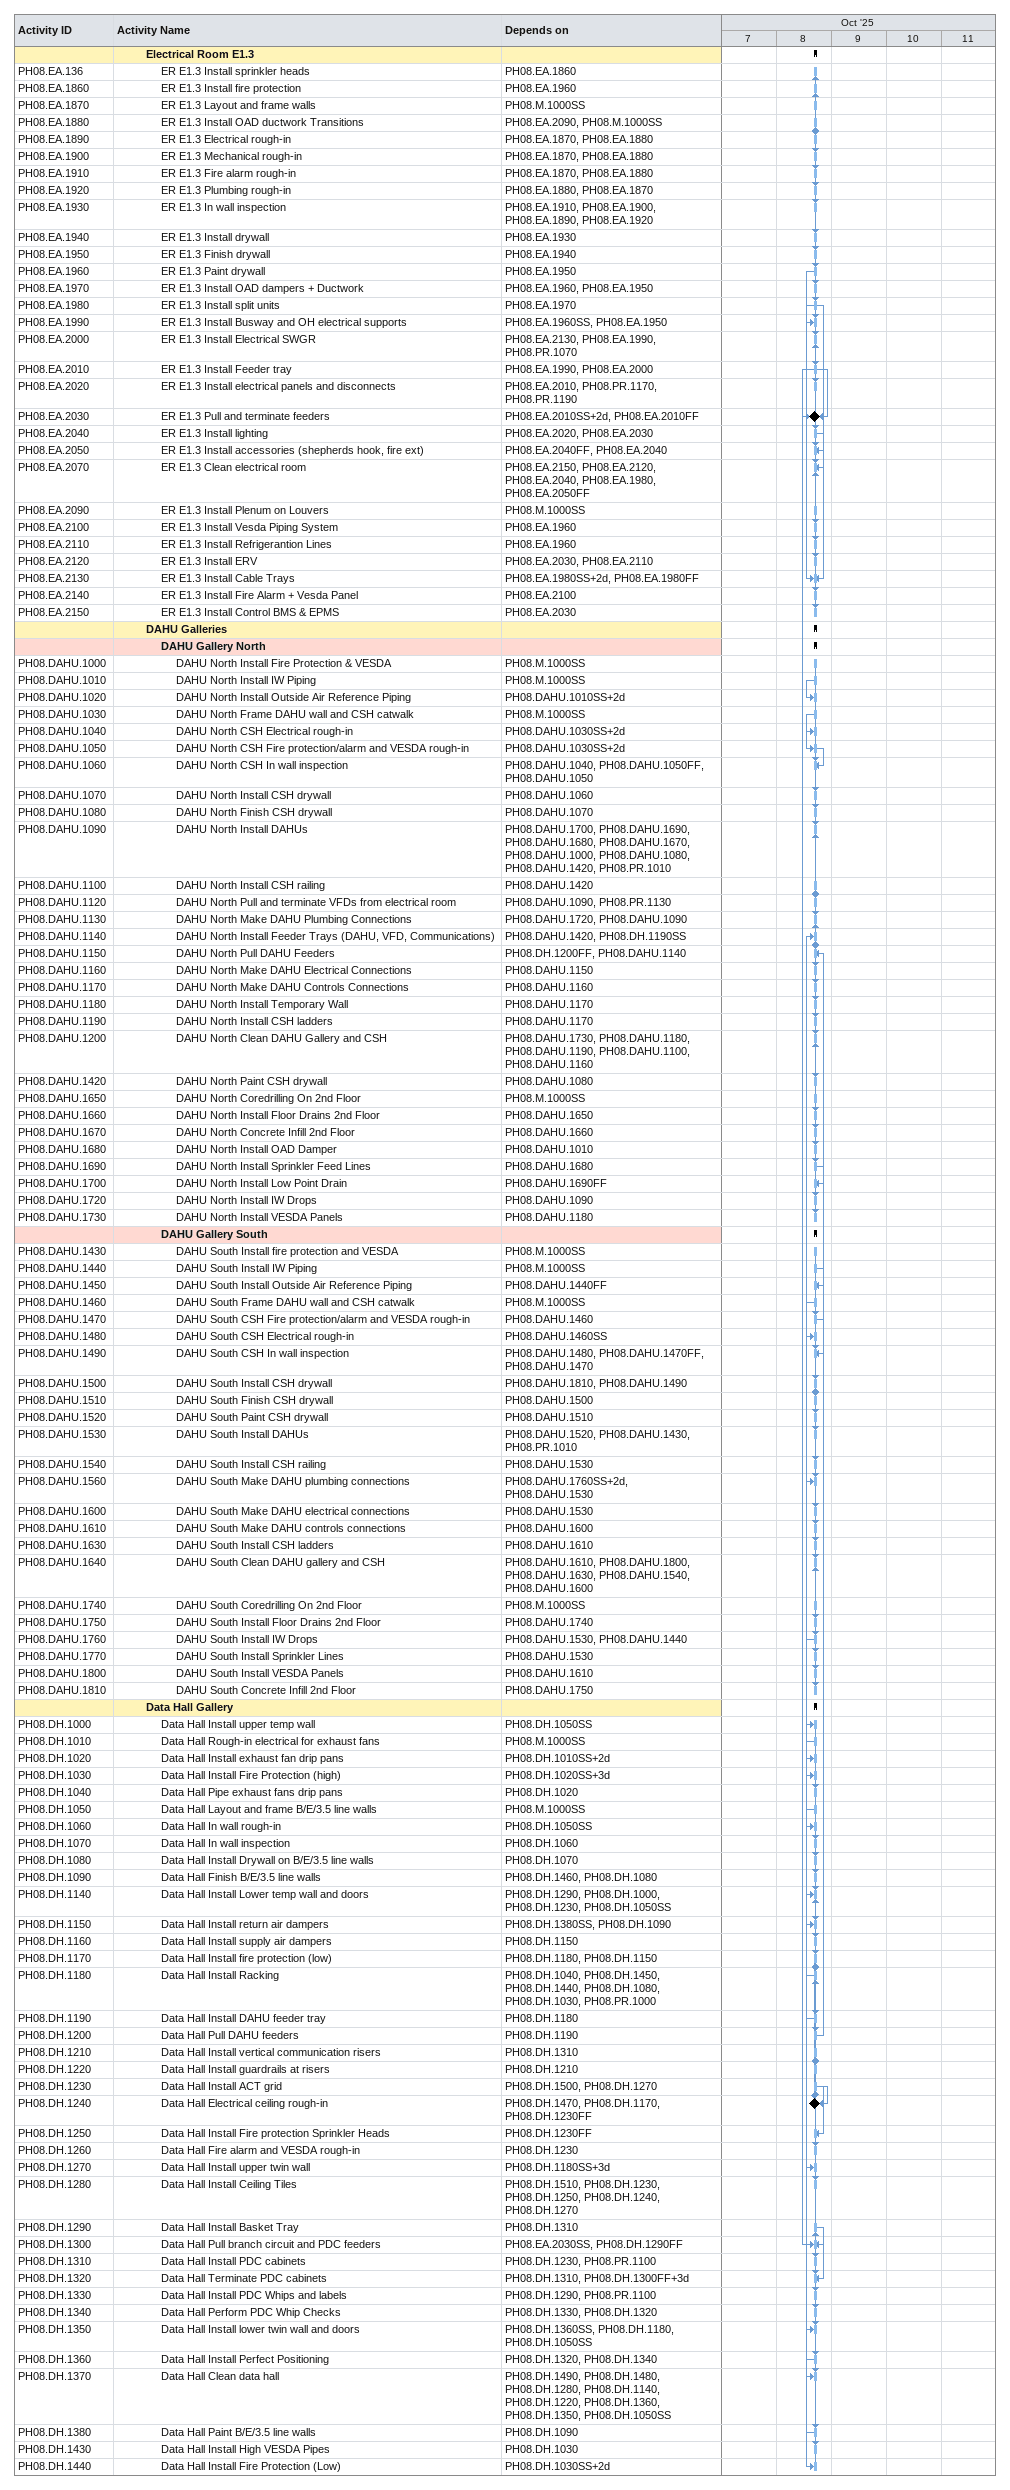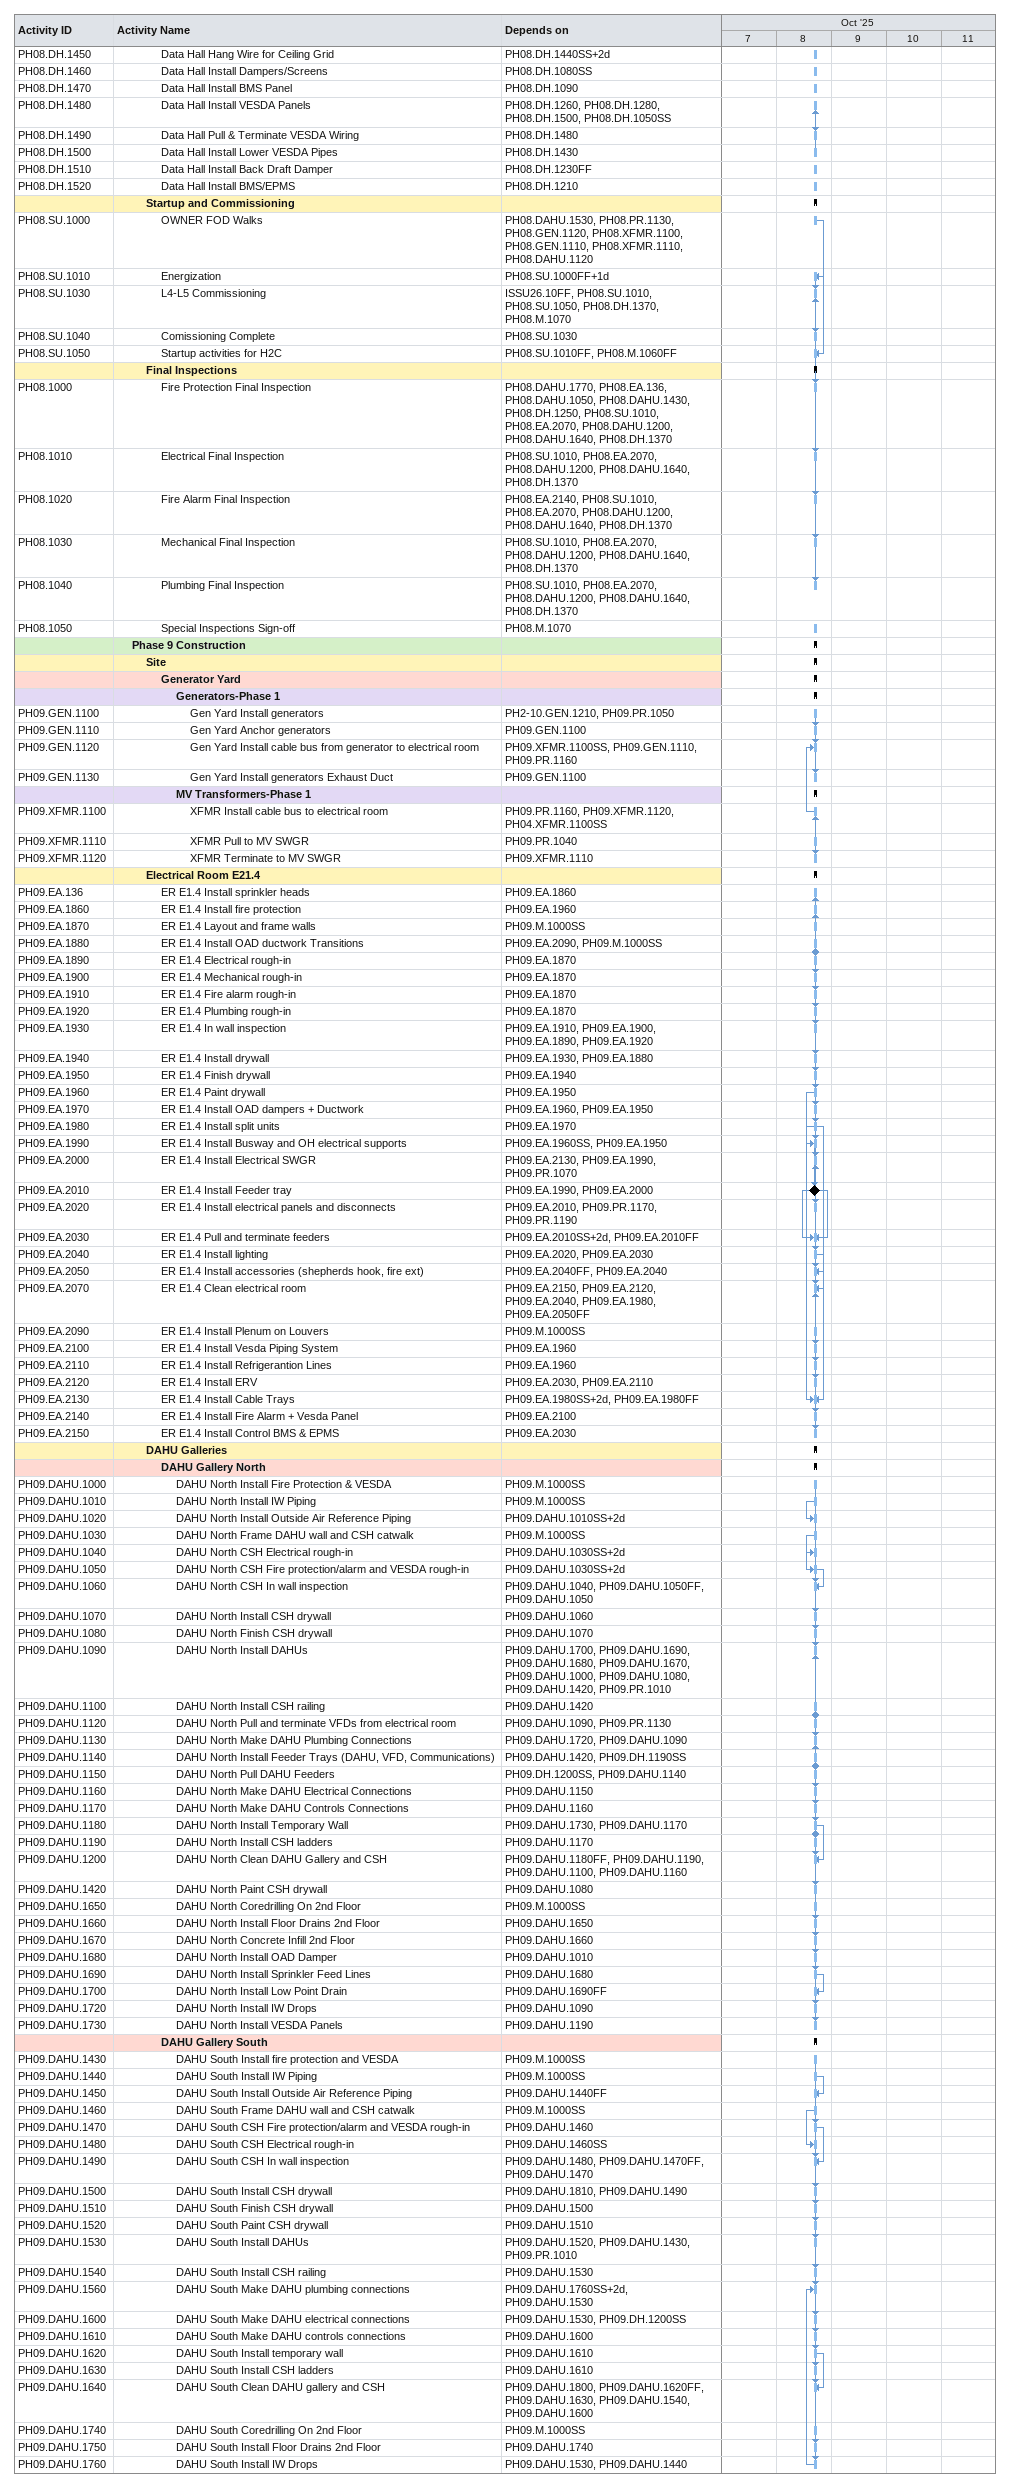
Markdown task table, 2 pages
| ID | Level | Task | Start | Finish | Predecessors |
|---|---|---|---|---|---|
|  | 3 | **Electrical Room E1.3** | 2025-10-08 | 2025-10-08 |  |
| PH08.EA.136 | 4 | ER E1.3 Install sprinkler heads | 2025-10-08 | 2025-10-08 | PH08.EA.1860 |
| PH08.EA.1860 | 4 | ER E1.3 Install fire protection | 2025-10-08 | 2025-10-08 | PH08.EA.1960 |
| PH08.EA.1870 | 4 | ER E1.3 Layout and frame walls | 2025-10-08 | 2025-10-08 | PH08.M.1000SS |
| PH08.EA.1880 | 4 | ER E1.3 Install OAD ductwork Transitions | 2025-10-08 | 2025-10-08 | PH08.EA.2090, PH08.M.1000SS |
| PH08.EA.1890 | 4 | ER E1.3 Electrical rough-in | 2025-10-08 | 2025-10-08 | PH08.EA.1870, PH08.EA.1880 |
| PH08.EA.1900 | 4 | ER E1.3 Mechanical rough-in | 2025-10-08 | 2025-10-08 | PH08.EA.1870, PH08.EA.1880 |
| PH08.EA.1910 | 4 | ER E1.3 Fire alarm rough-in | 2025-10-08 | 2025-10-08 | PH08.EA.1870, PH08.EA.1880 |
| PH08.EA.1920 | 4 | ER E1.3 Plumbing rough-in | 2025-10-08 | 2025-10-08 | PH08.EA.1880, PH08.EA.1870 |
| PH08.EA.1930 | 4 | ER E1.3 In wall inspection | 2025-10-08 | 2025-10-08 | PH08.EA.1910, PH08.EA.1900, PH08.EA.1890, PH08.EA.1920 |
| PH08.EA.1940 | 4 | ER E1.3 Install drywall | 2025-10-08 | 2025-10-08 | PH08.EA.1930 |
| PH08.EA.1950 | 4 | ER E1.3 Finish drywall | 2025-10-08 | 2025-10-08 | PH08.EA.1940 |
| PH08.EA.1960 | 4 | ER E1.3 Paint drywall | 2025-10-08 | 2025-10-08 | PH08.EA.1950 |
| PH08.EA.1970 | 4 | ER E1.3 Install OAD dampers + Ductwork | 2025-10-08 | 2025-10-08 | PH08.EA.1960, PH08.EA.1950 |
| PH08.EA.1980 | 4 | ER E1.3 Install split units | 2025-10-08 | 2025-10-08 | PH08.EA.1970 |
| PH08.EA.1990 | 4 | ER E1.3 Install Busway and OH electrical supports | 2025-10-08 | 2025-10-08 | PH08.EA.1960SS, PH08.EA.1950 |
| PH08.EA.2000 | 4 | ER E1.3 Install Electrical SWGR | 2025-10-08 | 2025-10-08 | PH08.EA.2130, PH08.EA.1990, PH08.PR.1070 |
| PH08.EA.2010 | 4 | ER E1.3 Install Feeder tray | 2025-10-08 | 2025-10-08 | PH08.EA.1990, PH08.EA.2000 |
| PH08.EA.2020 | 4 | ER E1.3 Install electrical panels and disconnects | 2025-10-08 | 2025-10-08 | PH08.EA.2010, PH08.PR.1170, PH08.PR.1190 |
| PH08.EA.2030 | 4 | ER E1.3 Pull and terminate feeders (milestone) | 2025-10-08 | 2025-10-08 | PH08.EA.2010SS+2d, PH08.EA.2010FF |
| PH08.EA.2040 | 4 | ER E1.3 Install lighting | 2025-10-08 | 2025-10-08 | PH08.EA.2020, PH08.EA.2030 |
| PH08.EA.2050 | 4 | ER E1.3 Install accessories (shepherds hook, fire ext) | 2025-10-08 | 2025-10-08 | PH08.EA.2040FF, PH08.EA.2040 |
| PH08.EA.2070 | 4 | ER E1.3 Clean electrical room | 2025-10-08 | 2025-10-08 | PH08.EA.2150, PH08.EA.2120, PH08.EA.2040, PH08.EA.1980, PH08.EA.2050FF |
| PH08.EA.2090 | 4 | ER E1.3 Install Plenum on Louvers | 2025-10-08 | 2025-10-08 | PH08.M.1000SS |
| PH08.EA.2100 | 4 | ER E1.3 Install Vesda Piping System | 2025-10-08 | 2025-10-08 | PH08.EA.1960 |
| PH08.EA.2110 | 4 | ER E1.3 Install Refrigerantion Lines | 2025-10-08 | 2025-10-08 | PH08.EA.1960 |
| PH08.EA.2120 | 4 | ER E1.3 Install ERV | 2025-10-08 | 2025-10-08 | PH08.EA.2030, PH08.EA.2110 |
| PH08.EA.2130 | 4 | ER E1.3 Install Cable Trays | 2025-10-08 | 2025-10-08 | PH08.EA.1980SS+2d, PH08.EA.1980FF |
| PH08.EA.2140 | 4 | ER E1.3 Install Fire Alarm + Vesda Panel | 2025-10-08 | 2025-10-08 | PH08.EA.2100 |
| PH08.EA.2150 | 4 | ER E1.3 Install Control BMS & EPMS | 2025-10-08 | 2025-10-08 | PH08.EA.2030 |
|  | 3 | **DAHU Galleries** | 2025-10-08 | 2025-10-08 |  |
|  | 4 | **DAHU Gallery North** | 2025-10-08 | 2025-10-08 |  |
| PH08.DAHU.1000 | 5 | DAHU North Install Fire Protection & VESDA | 2025-10-08 | 2025-10-08 | PH08.M.1000SS |
| PH08.DAHU.1010 | 5 | DAHU North Install IW Piping | 2025-10-08 | 2025-10-08 | PH08.M.1000SS |
| PH08.DAHU.1020 | 5 | DAHU North Install Outside Air Reference Piping | 2025-10-08 | 2025-10-08 | PH08.DAHU.1010SS+2d |
| PH08.DAHU.1030 | 5 | DAHU North Frame DAHU wall and CSH catwalk | 2025-10-08 | 2025-10-08 | PH08.M.1000SS |
| PH08.DAHU.1040 | 5 | DAHU North CSH Electrical rough-in | 2025-10-08 | 2025-10-08 | PH08.DAHU.1030SS+2d |
| PH08.DAHU.1050 | 5 | DAHU North CSH Fire protection/alarm and VESDA rough-in | 2025-10-08 | 2025-10-08 | PH08.DAHU.1030SS+2d |
| PH08.DAHU.1060 | 5 | DAHU North CSH In wall inspection | 2025-10-08 | 2025-10-08 | PH08.DAHU.1040, PH08.DAHU.1050FF, PH08.DAHU.1050 |
| PH08.DAHU.1070 | 5 | DAHU North Install CSH drywall | 2025-10-08 | 2025-10-08 | PH08.DAHU.1060 |
| PH08.DAHU.1080 | 5 | DAHU North Finish CSH drywall | 2025-10-08 | 2025-10-08 | PH08.DAHU.1070 |
| PH08.DAHU.1090 | 5 | DAHU North Install DAHUs | 2025-10-08 | 2025-10-08 | PH08.DAHU.1700, PH08.DAHU.1690, PH08.DAHU.1680, PH08.DAHU.1670, PH08.DAHU.1000, PH08.DAHU.1080, PH08.DAHU.1420, PH08.PR.1010 |
| PH08.DAHU.1100 | 5 | DAHU North Install CSH railing | 2025-10-08 | 2025-10-08 | PH08.DAHU.1420 |
| PH08.DAHU.1120 | 5 | DAHU North Pull and terminate VFDs from electrical room | 2025-10-08 | 2025-10-08 | PH08.DAHU.1090, PH08.PR.1130 |
| PH08.DAHU.1130 | 5 | DAHU North Make DAHU Plumbing Connections | 2025-10-08 | 2025-10-08 | PH08.DAHU.1720, PH08.DAHU.1090 |
| PH08.DAHU.1140 | 5 | DAHU North Install Feeder Trays (DAHU, VFD, Communications) | 2025-10-08 | 2025-10-08 | PH08.DAHU.1420, PH08.DH.1190SS |
| PH08.DAHU.1150 | 5 | DAHU North Pull DAHU Feeders | 2025-10-08 | 2025-10-08 | PH08.DH.1200FF, PH08.DAHU.1140 |
| PH08.DAHU.1160 | 5 | DAHU North Make DAHU Electrical Connections | 2025-10-08 | 2025-10-08 | PH08.DAHU.1150 |
| PH08.DAHU.1170 | 5 | DAHU North Make DAHU Controls Connections | 2025-10-08 | 2025-10-08 | PH08.DAHU.1160 |
| PH08.DAHU.1180 | 5 | DAHU North Install Temporary Wall | 2025-10-08 | 2025-10-08 | PH08.DAHU.1170 |
| PH08.DAHU.1190 | 5 | DAHU North Install CSH ladders | 2025-10-08 | 2025-10-08 | PH08.DAHU.1170 |
| PH08.DAHU.1200 | 5 | DAHU North Clean DAHU Gallery and CSH | 2025-10-08 | 2025-10-08 | PH08.DAHU.1730, PH08.DAHU.1180, PH08.DAHU.1190, PH08.DAHU.1100, PH08.DAHU.1160 |
| PH08.DAHU.1420 | 5 | DAHU North Paint CSH drywall | 2025-10-08 | 2025-10-08 | PH08.DAHU.1080 |
| PH08.DAHU.1650 | 5 | DAHU North Coredrilling On 2nd Floor | 2025-10-08 | 2025-10-08 | PH08.M.1000SS |
| PH08.DAHU.1660 | 5 | DAHU North Install Floor Drains 2nd Floor | 2025-10-08 | 2025-10-08 | PH08.DAHU.1650 |
| PH08.DAHU.1670 | 5 | DAHU North Concrete Infill 2nd Floor | 2025-10-08 | 2025-10-08 | PH08.DAHU.1660 |
| PH08.DAHU.1680 | 5 | DAHU North Install OAD Damper | 2025-10-08 | 2025-10-08 | PH08.DAHU.1010 |
| PH08.DAHU.1690 | 5 | DAHU North Install Sprinkler Feed Lines | 2025-10-08 | 2025-10-08 | PH08.DAHU.1680 |
| PH08.DAHU.1700 | 5 | DAHU North Install Low Point Drain | 2025-10-08 | 2025-10-08 | PH08.DAHU.1690FF |
| PH08.DAHU.1720 | 5 | DAHU North Install IW Drops | 2025-10-08 | 2025-10-08 | PH08.DAHU.1090 |
| PH08.DAHU.1730 | 5 | DAHU North Install VESDA Panels | 2025-10-08 | 2025-10-08 | PH08.DAHU.1180 |
|  | 4 | **DAHU Gallery South** | 2025-10-08 | 2025-10-08 |  |
| PH08.DAHU.1430 | 5 | DAHU South Install fire protection and VESDA | 2025-10-08 | 2025-10-08 | PH08.M.1000SS |
| PH08.DAHU.1440 | 5 | DAHU South Install IW Piping | 2025-10-08 | 2025-10-08 | PH08.M.1000SS |
| PH08.DAHU.1450 | 5 | DAHU South Install Outside Air Reference Piping | 2025-10-08 | 2025-10-08 | PH08.DAHU.1440FF |
| PH08.DAHU.1460 | 5 | DAHU South Frame DAHU wall and CSH catwalk | 2025-10-08 | 2025-10-08 | PH08.M.1000SS |
| PH08.DAHU.1470 | 5 | DAHU South CSH Fire protection/alarm and VESDA rough-in | 2025-10-08 | 2025-10-08 | PH08.DAHU.1460 |
| PH08.DAHU.1480 | 5 | DAHU South CSH Electrical rough-in | 2025-10-08 | 2025-10-08 | PH08.DAHU.1460SS |
| PH08.DAHU.1490 | 5 | DAHU South CSH In wall inspection | 2025-10-08 | 2025-10-08 | PH08.DAHU.1480, PH08.DAHU.1470FF, PH08.DAHU.1470 |
| PH08.DAHU.1500 | 5 | DAHU South Install CSH drywall | 2025-10-08 | 2025-10-08 | PH08.DAHU.1810, PH08.DAHU.1490 |
| PH08.DAHU.1510 | 5 | DAHU South Finish CSH drywall | 2025-10-08 | 2025-10-08 | PH08.DAHU.1500 |
| PH08.DAHU.1520 | 5 | DAHU South Paint CSH drywall | 2025-10-08 | 2025-10-08 | PH08.DAHU.1510 |
| PH08.DAHU.1530 | 5 | DAHU South Install DAHUs | 2025-10-08 | 2025-10-08 | PH08.DAHU.1520, PH08.DAHU.1430, PH08.PR.1010 |
| PH08.DAHU.1540 | 5 | DAHU South Install CSH railing | 2025-10-08 | 2025-10-08 | PH08.DAHU.1530 |
| PH08.DAHU.1560 | 5 | DAHU South Make DAHU plumbing connections | 2025-10-08 | 2025-10-08 | PH08.DAHU.1760SS+2d, PH08.DAHU.1530 |
| PH08.DAHU.1600 | 5 | DAHU South Make DAHU electrical connections | 2025-10-08 | 2025-10-08 | PH08.DAHU.1530 |
| PH08.DAHU.1610 | 5 | DAHU South Make DAHU controls connections | 2025-10-08 | 2025-10-08 | PH08.DAHU.1600 |
| PH08.DAHU.1630 | 5 | DAHU South Install CSH ladders | 2025-10-08 | 2025-10-08 | PH08.DAHU.1610 |
| PH08.DAHU.1640 | 5 | DAHU South Clean DAHU gallery and CSH | 2025-10-08 | 2025-10-08 | PH08.DAHU.1610, PH08.DAHU.1800, PH08.DAHU.1630, PH08.DAHU.1540, PH08.DAHU.1600 |
| PH08.DAHU.1740 | 5 | DAHU South Coredrilling On 2nd Floor | 2025-10-08 | 2025-10-08 | PH08.M.1000SS |
| PH08.DAHU.1750 | 5 | DAHU South Install Floor Drains 2nd Floor | 2025-10-08 | 2025-10-08 | PH08.DAHU.1740 |
| PH08.DAHU.1760 | 5 | DAHU South Install IW Drops | 2025-10-08 | 2025-10-08 | PH08.DAHU.1530, PH08.DAHU.1440 |
| PH08.DAHU.1770 | 5 | DAHU South Install Sprinkler Lines | 2025-10-08 | 2025-10-08 | PH08.DAHU.1530 |
| PH08.DAHU.1800 | 5 | DAHU South Install VESDA Panels | 2025-10-08 | 2025-10-08 | PH08.DAHU.1610 |
| PH08.DAHU.1810 | 5 | DAHU South Concrete Infill 2nd Floor | 2025-10-08 | 2025-10-08 | PH08.DAHU.1750 |
|  | 3 | **Data Hall Gallery** | 2025-10-08 | 2025-10-08 |  |
| PH08.DH.1000 | 4 | Data Hall Install upper temp wall | 2025-10-08 | 2025-10-08 | PH08.DH.1050SS |
| PH08.DH.1010 | 4 | Data Hall Rough-in electrical for exhaust fans | 2025-10-08 | 2025-10-08 | PH08.M.1000SS |
| PH08.DH.1020 | 4 | Data Hall Install exhaust fan drip pans | 2025-10-08 | 2025-10-08 | PH08.DH.1010SS+2d |
| PH08.DH.1030 | 4 | Data Hall Install Fire Protection (high) | 2025-10-08 | 2025-10-08 | PH08.DH.1020SS+3d |
| PH08.DH.1040 | 4 | Data Hall Pipe exhaust fans drip pans | 2025-10-08 | 2025-10-08 | PH08.DH.1020 |
| PH08.DH.1050 | 4 | Data Hall Layout and frame B/E/3.5 line walls | 2025-10-08 | 2025-10-08 | PH08.M.1000SS |
| PH08.DH.1060 | 4 | Data Hall In wall rough-in | 2025-10-08 | 2025-10-08 | PH08.DH.1050SS |
| PH08.DH.1070 | 4 | Data Hall In wall inspection | 2025-10-08 | 2025-10-08 | PH08.DH.1060 |
| PH08.DH.1080 | 4 | Data Hall Install Drywall on B/E/3.5 line walls | 2025-10-08 | 2025-10-08 | PH08.DH.1070 |
| PH08.DH.1090 | 4 | Data Hall Finish B/E/3.5 line walls | 2025-10-08 | 2025-10-08 | PH08.DH.1460, PH08.DH.1080 |
| PH08.DH.1140 | 4 | Data Hall Install Lower temp wall and doors | 2025-10-08 | 2025-10-08 | PH08.DH.1290, PH08.DH.1000, PH08.DH.1230, PH08.DH.1050SS |
| PH08.DH.1150 | 4 | Data Hall Install return air dampers | 2025-10-08 | 2025-10-08 | PH08.DH.1380SS, PH08.DH.1090 |
| PH08.DH.1160 | 4 | Data Hall Install supply air dampers | 2025-10-08 | 2025-10-08 | PH08.DH.1150 |
| PH08.DH.1170 | 4 | Data Hall Install fire protection (low) | 2025-10-08 | 2025-10-08 | PH08.DH.1180, PH08.DH.1150 |
| PH08.DH.1180 | 4 | Data Hall Install Racking | 2025-10-08 | 2025-10-08 | PH08.DH.1040, PH08.DH.1450, PH08.DH.1440, PH08.DH.1080, PH08.DH.1030, PH08.PR.1000 |
| PH08.DH.1190 | 4 | Data Hall Install DAHU feeder tray | 2025-10-08 | 2025-10-08 | PH08.DH.1180 |
| PH08.DH.1200 | 4 | Data Hall Pull DAHU feeders | 2025-10-08 | 2025-10-08 | PH08.DH.1190 |
| PH08.DH.1210 | 4 | Data Hall Install vertical communication risers | 2025-10-08 | 2025-10-08 | PH08.DH.1310 |
| PH08.DH.1220 | 4 | Data Hall Install guardrails at risers | 2025-10-08 | 2025-10-08 | PH08.DH.1210 |
| PH08.DH.1230 | 4 | Data Hall Install ACT grid | 2025-10-08 | 2025-10-08 | PH08.DH.1500, PH08.DH.1270 |
| PH08.DH.1240 | 4 | Data Hall Electrical ceiling rough-in (milestone) | 2025-10-08 | 2025-10-08 | PH08.DH.1470, PH08.DH.1170, PH08.DH.1230FF |
| PH08.DH.1250 | 4 | Data Hall Install Fire protection Sprinkler Heads | 2025-10-08 | 2025-10-08 | PH08.DH.1230FF |
| PH08.DH.1260 | 4 | Data Hall Fire alarm and VESDA rough-in | 2025-10-08 | 2025-10-08 | PH08.DH.1230 |
| PH08.DH.1270 | 4 | Data Hall Install upper twin wall | 2025-10-08 | 2025-10-08 | PH08.DH.1180SS+3d |
| PH08.DH.1280 | 4 | Data Hall Install Ceiling Tiles | 2025-10-08 | 2025-10-08 | PH08.DH.1510, PH08.DH.1230, PH08.DH.1250, PH08.DH.1240, PH08.DH.1270 |
| PH08.DH.1290 | 4 | Data Hall Install Basket Tray | 2025-10-08 | 2025-10-08 | PH08.DH.1310 |
| PH08.DH.1300 | 4 | Data Hall Pull branch circuit and PDC feeders | 2025-10-08 | 2025-10-08 | PH08.EA.2030SS, PH08.DH.1290FF |
| PH08.DH.1310 | 4 | Data Hall Install PDC cabinets | 2025-10-08 | 2025-10-08 | PH08.DH.1230, PH08.PR.1100 |
| PH08.DH.1320 | 4 | Data Hall Terminate PDC cabinets | 2025-10-08 | 2025-10-08 | PH08.DH.1310, PH08.DH.1300FF+3d |
| PH08.DH.1330 | 4 | Data Hall Install PDC Whips and labels | 2025-10-08 | 2025-10-08 | PH08.DH.1290, PH08.PR.1100 |
| PH08.DH.1340 | 4 | Data Hall Perform PDC Whip Checks | 2025-10-08 | 2025-10-08 | PH08.DH.1330, PH08.DH.1320 |
| PH08.DH.1350 | 4 | Data Hall Install lower twin wall and doors | 2025-10-08 | 2025-10-08 | PH08.DH.1360SS, PH08.DH.1180, PH08.DH.1050SS |
| PH08.DH.1360 | 4 | Data Hall Install Perfect Positioning | 2025-10-08 | 2025-10-08 | PH08.DH.1320, PH08.DH.1340 |
| PH08.DH.1370 | 4 | Data Hall Clean data hall | 2025-10-08 | 2025-10-08 | PH08.DH.1490, PH08.DH.1480, PH08.DH.1280, PH08.DH.1140, PH08.DH.1220, PH08.DH.1360, PH08.DH.1350, PH08.DH.1050SS |
| PH08.DH.1380 | 4 | Data Hall Paint B/E/3.5 line walls | 2025-10-08 | 2025-10-08 | PH08.DH.1090 |
| PH08.DH.1430 | 4 | Data Hall Install High VESDA Pipes | 2025-10-08 | 2025-10-08 | PH08.DH.1030 |
| PH08.DH.1440 | 4 | Data Hall Install Fire Protection (Low) | 2025-10-08 | 2025-10-08 | PH08.DH.1030SS+2d |
| PH08.DH.1450 | 4 | Data Hall Hang Wire for Ceiling Grid | 2025-10-08 | 2025-10-08 | PH08.DH.1440SS+2d |
| PH08.DH.1460 | 4 | Data Hall Install Dampers/Screens | 2025-10-08 | 2025-10-08 | PH08.DH.1080SS |
| PH08.DH.1470 | 4 | Data Hall Install BMS Panel | 2025-10-08 | 2025-10-08 | PH08.DH.1090 |
| PH08.DH.1480 | 4 | Data Hall Install VESDA Panels | 2025-10-08 | 2025-10-08 | PH08.DH.1260, PH08.DH.1280, PH08.DH.1500, PH08.DH.1050SS |
| PH08.DH.1490 | 4 | Data Hall Pull & Terminate VESDA Wiring | 2025-10-08 | 2025-10-08 | PH08.DH.1480 |
| PH08.DH.1500 | 4 | Data Hall Install Lower VESDA Pipes | 2025-10-08 | 2025-10-08 | PH08.DH.1430 |
| PH08.DH.1510 | 4 | Data Hall Install Back Draft Damper | 2025-10-08 | 2025-10-08 | PH08.DH.1230FF |
| PH08.DH.1520 | 4 | Data Hall Install BMS/EPMS | 2025-10-08 | 2025-10-08 | PH08.DH.1210 |
|  | 3 | **Startup and Commissioning** | 2025-10-08 | 2025-10-08 |  |
| PH08.SU.1000 | 4 | OWNER FOD Walks | 2025-10-08 | 2025-10-08 | PH08.DAHU.1530, PH08.PR.1130, PH08.GEN.1120, PH08.XFMR.1100, PH08.GEN.1110, PH08.XFMR.1110, PH08.DAHU.1120 |
| PH08.SU.1010 | 4 | Energization | 2025-10-08 | 2025-10-08 | PH08.SU.1000FF+1d |
| PH08.SU.1030 | 4 | L4-L5 Commissioning | 2025-10-08 | 2025-10-08 | ISSU26.10FF, PH08.SU.1010, PH08.SU.1050, PH08.DH.1370, PH08.M.1070 |
| PH08.SU.1040 | 4 | Comissioning Complete | 2025-10-08 | 2025-10-08 | PH08.SU.1030 |
| PH08.SU.1050 | 4 | Startup activities for H2C | 2025-10-08 | 2025-10-08 | PH08.SU.1010FF, PH08.M.1060FF |
|  | 3 | **Final Inspections** | 2025-10-08 | 2025-10-08 |  |
| PH08.1000 | 4 | Fire Protection Final Inspection | 2025-10-08 | 2025-10-08 | PH08.DAHU.1770, PH08.EA.136, PH08.DAHU.1050, PH08.DAHU.1430, PH08.DH.1250, PH08.SU.1010, PH08.EA.2070, PH08.DAHU.1200, PH08.DAHU.1640, PH08.DH.1370 |
| PH08.1010 | 4 | Electrical Final Inspection | 2025-10-08 | 2025-10-08 | PH08.SU.1010, PH08.EA.2070, PH08.DAHU.1200, PH08.DAHU.1640, PH08.DH.1370 |
| PH08.1020 | 4 | Fire Alarm Final Inspection | 2025-10-08 | 2025-10-08 | PH08.EA.2140, PH08.SU.1010, PH08.EA.2070, PH08.DAHU.1200, PH08.DAHU.1640, PH08.DH.1370 |
| PH08.1030 | 4 | Mechanical Final Inspection | 2025-10-08 | 2025-10-08 | PH08.SU.1010, PH08.EA.2070, PH08.DAHU.1200, PH08.DAHU.1640, PH08.DH.1370 |
| PH08.1040 | 4 | Plumbing Final Inspection | 2025-10-08 | 2025-10-08 | PH08.SU.1010, PH08.EA.2070, PH08.DAHU.1200, PH08.DAHU.1640, PH08.DH.1370 |
| PH08.1050 | 4 | Special Inspections Sign-off | 2025-10-08 | 2025-10-08 | PH08.M.1070 |
|  | 2 | **Phase 9 Construction** | 2025-10-08 | 2025-10-08 |  |
|  | 3 | **Site** | 2025-10-08 | 2025-10-08 |  |
|  | 4 | **Generator Yard** | 2025-10-08 | 2025-10-08 |  |
|  | 5 | **Generators-Phase 1** | 2025-10-08 | 2025-10-08 |  |
| PH09.GEN.1100 | 6 | Gen Yard Install generators | 2025-10-08 | 2025-10-08 | PH2-10.GEN.1210, PH09.PR.1050 |
| PH09.GEN.1110 | 6 | Gen Yard Anchor generators | 2025-10-08 | 2025-10-08 | PH09.GEN.1100 |
| PH09.GEN.1120 | 6 | Gen Yard Install cable bus from generator to electrical room | 2025-10-08 | 2025-10-08 | PH09.XFMR.1100SS, PH09.GEN.1110, PH09.PR.1160 |
| PH09.GEN.1130 | 6 | Gen Yard Install generators Exhaust Duct | 2025-10-08 | 2025-10-08 | PH09.GEN.1100 |
|  | 5 | **MV Transformers-Phase 1** | 2025-10-08 | 2025-10-08 |  |
| PH09.XFMR.1100 | 6 | XFMR Install cable bus to electrical room | 2025-10-08 | 2025-10-08 | PH09.PR.1160, PH09.XFMR.1120, PH04.XFMR.1100SS |
| PH09.XFMR.1110 | 6 | XFMR Pull to MV SWGR | 2025-10-08 | 2025-10-08 | PH09.PR.1040 |
| PH09.XFMR.1120 | 6 | XFMR Terminate to MV SWGR | 2025-10-08 | 2025-10-08 | PH09.XFMR.1110 |
|  | 3 | **Electrical Room E21.4** | 2025-10-08 | 2025-10-08 |  |
| PH09.EA.136 | 4 | ER E1.4 Install sprinkler heads | 2025-10-08 | 2025-10-08 | PH09.EA.1860 |
| PH09.EA.1860 | 4 | ER E1.4 Install fire protection | 2025-10-08 | 2025-10-08 | PH09.EA.1960 |
| PH09.EA.1870 | 4 | ER E1.4 Layout and frame walls | 2025-10-08 | 2025-10-08 | PH09.M.1000SS |
| PH09.EA.1880 | 4 | ER E1.4 Install OAD ductwork Transitions | 2025-10-08 | 2025-10-08 | PH09.EA.2090, PH09.M.1000SS |
| PH09.EA.1890 | 4 | ER E1.4 Electrical rough-in | 2025-10-08 | 2025-10-08 | PH09.EA.1870 |
| PH09.EA.1900 | 4 | ER E1.4 Mechanical rough-in | 2025-10-08 | 2025-10-08 | PH09.EA.1870 |
| PH09.EA.1910 | 4 | ER E1.4 Fire alarm rough-in | 2025-10-08 | 2025-10-08 | PH09.EA.1870 |
| PH09.EA.1920 | 4 | ER E1.4 Plumbing rough-in | 2025-10-08 | 2025-10-08 | PH09.EA.1870 |
| PH09.EA.1930 | 4 | ER E1.4 In wall inspection | 2025-10-08 | 2025-10-08 | PH09.EA.1910, PH09.EA.1900, PH09.EA.1890, PH09.EA.1920 |
| PH09.EA.1940 | 4 | ER E1.4 Install drywall | 2025-10-08 | 2025-10-08 | PH09.EA.1930, PH09.EA.1880 |
| PH09.EA.1950 | 4 | ER E1.4 Finish drywall | 2025-10-08 | 2025-10-08 | PH09.EA.1940 |
| PH09.EA.1960 | 4 | ER E1.4 Paint drywall | 2025-10-08 | 2025-10-08 | PH09.EA.1950 |
| PH09.EA.1970 | 4 | ER E1.4 Install OAD dampers + Ductwork | 2025-10-08 | 2025-10-08 | PH09.EA.1960, PH09.EA.1950 |
| PH09.EA.1980 | 4 | ER E1.4 Install split units | 2025-10-08 | 2025-10-08 | PH09.EA.1970 |
| PH09.EA.1990 | 4 | ER E1.4 Install Busway and OH electrical supports | 2025-10-08 | 2025-10-08 | PH09.EA.1960SS, PH09.EA.1950 |
| PH09.EA.2000 | 4 | ER E1.4 Install Electrical SWGR | 2025-10-08 | 2025-10-08 | PH09.EA.2130, PH09.EA.1990, PH09.PR.1070 |
| PH09.EA.2010 | 4 | ER E1.4 Install Feeder tray (milestone) | 2025-10-08 | 2025-10-08 | PH09.EA.1990, PH09.EA.2000 |
| PH09.EA.2020 | 4 | ER E1.4 Install electrical panels and disconnects | 2025-10-08 | 2025-10-08 | PH09.EA.2010, PH09.PR.1170, PH09.PR.1190 |
| PH09.EA.2030 | 4 | ER E1.4 Pull and terminate feeders | 2025-10-08 | 2025-10-08 | PH09.EA.2010SS+2d, PH09.EA.2010FF |
| PH09.EA.2040 | 4 | ER E1.4 Install lighting | 2025-10-08 | 2025-10-08 | PH09.EA.2020, PH09.EA.2030 |
| PH09.EA.2050 | 4 | ER E1.4 Install accessories (shepherds hook, fire ext) | 2025-10-08 | 2025-10-08 | PH09.EA.2040FF, PH09.EA.2040 |
| PH09.EA.2070 | 4 | ER E1.4 Clean electrical room | 2025-10-08 | 2025-10-08 | PH09.EA.2150, PH09.EA.2120, PH09.EA.2040, PH09.EA.1980, PH09.EA.2050FF |
| PH09.EA.2090 | 4 | ER E1.4 Install Plenum on Louvers | 2025-10-08 | 2025-10-08 | PH09.M.1000SS |
| PH09.EA.2100 | 4 | ER E1.4 Install Vesda Piping System | 2025-10-08 | 2025-10-08 | PH09.EA.1960 |
| PH09.EA.2110 | 4 | ER E1.4 Install Refrigerantion Lines | 2025-10-08 | 2025-10-08 | PH09.EA.1960 |
| PH09.EA.2120 | 4 | ER E1.4 Install ERV | 2025-10-08 | 2025-10-08 | PH09.EA.2030, PH09.EA.2110 |
| PH09.EA.2130 | 4 | ER E1.4 Install Cable Trays | 2025-10-08 | 2025-10-08 | PH09.EA.1980SS+2d, PH09.EA.1980FF |
| PH09.EA.2140 | 4 | ER E1.4 Install Fire Alarm + Vesda Panel | 2025-10-08 | 2025-10-08 | PH09.EA.2100 |
| PH09.EA.2150 | 4 | ER E1.4 Install Control BMS & EPMS | 2025-10-08 | 2025-10-08 | PH09.EA.2030 |
|  | 3 | **DAHU Galleries** | 2025-10-08 | 2025-10-08 |  |
|  | 4 | **DAHU Gallery North** | 2025-10-08 | 2025-10-08 |  |
| PH09.DAHU.1000 | 5 | DAHU North Install Fire Protection & VESDA | 2025-10-08 | 2025-10-08 | PH09.M.1000SS |
| PH09.DAHU.1010 | 5 | DAHU North Install IW Piping | 2025-10-08 | 2025-10-08 | PH09.M.1000SS |
| PH09.DAHU.1020 | 5 | DAHU North Install Outside Air Reference Piping | 2025-10-08 | 2025-10-08 | PH09.DAHU.1010SS+2d |
| PH09.DAHU.1030 | 5 | DAHU North Frame DAHU wall and CSH catwalk | 2025-10-08 | 2025-10-08 | PH09.M.1000SS |
| PH09.DAHU.1040 | 5 | DAHU North CSH Electrical rough-in | 2025-10-08 | 2025-10-08 | PH09.DAHU.1030SS+2d |
| PH09.DAHU.1050 | 5 | DAHU North CSH Fire protection/alarm and VESDA rough-in | 2025-10-08 | 2025-10-08 | PH09.DAHU.1030SS+2d |
| PH09.DAHU.1060 | 5 | DAHU North CSH In wall inspection | 2025-10-08 | 2025-10-08 | PH09.DAHU.1040, PH09.DAHU.1050FF, PH09.DAHU.1050 |
| PH09.DAHU.1070 | 5 | DAHU North Install CSH drywall | 2025-10-08 | 2025-10-08 | PH09.DAHU.1060 |
| PH09.DAHU.1080 | 5 | DAHU North Finish CSH drywall | 2025-10-08 | 2025-10-08 | PH09.DAHU.1070 |
| PH09.DAHU.1090 | 5 | DAHU North Install DAHUs | 2025-10-08 | 2025-10-08 | PH09.DAHU.1700, PH09.DAHU.1690, PH09.DAHU.1680, PH09.DAHU.1670, PH09.DAHU.1000, PH09.DAHU.1080, PH09.DAHU.1420, PH09.PR.1010 |
| PH09.DAHU.1100 | 5 | DAHU North Install CSH railing | 2025-10-08 | 2025-10-08 | PH09.DAHU.1420 |
| PH09.DAHU.1120 | 5 | DAHU North Pull and terminate VFDs from electrical room | 2025-10-08 | 2025-10-08 | PH09.DAHU.1090, PH09.PR.1130 |
| PH09.DAHU.1130 | 5 | DAHU North Make DAHU Plumbing Connections | 2025-10-08 | 2025-10-08 | PH09.DAHU.1720, PH09.DAHU.1090 |
| PH09.DAHU.1140 | 5 | DAHU North Install Feeder Trays (DAHU, VFD, Communications) | 2025-10-08 | 2025-10-08 | PH09.DAHU.1420, PH09.DH.1190SS |
| PH09.DAHU.1150 | 5 | DAHU North Pull DAHU Feeders | 2025-10-08 | 2025-10-08 | PH09.DH.1200SS, PH09.DAHU.1140 |
| PH09.DAHU.1160 | 5 | DAHU North Make DAHU Electrical Connections | 2025-10-08 | 2025-10-08 | PH09.DAHU.1150 |
| PH09.DAHU.1170 | 5 | DAHU North Make DAHU Controls Connections | 2025-10-08 | 2025-10-08 | PH09.DAHU.1160 |
| PH09.DAHU.1180 | 5 | DAHU North Install Temporary Wall | 2025-10-08 | 2025-10-08 | PH09.DAHU.1730, PH09.DAHU.1170 |
| PH09.DAHU.1190 | 5 | DAHU North Install CSH ladders | 2025-10-08 | 2025-10-08 | PH09.DAHU.1170 |
| PH09.DAHU.1200 | 5 | DAHU North Clean DAHU Gallery and CSH | 2025-10-08 | 2025-10-08 | PH09.DAHU.1180FF, PH09.DAHU.1190, PH09.DAHU.1100, PH09.DAHU.1160 |
| PH09.DAHU.1420 | 5 | DAHU North Paint CSH drywall | 2025-10-08 | 2025-10-08 | PH09.DAHU.1080 |
| PH09.DAHU.1650 | 5 | DAHU North Coredrilling On 2nd Floor | 2025-10-08 | 2025-10-08 | PH09.M.1000SS |
| PH09.DAHU.1660 | 5 | DAHU North Install Floor Drains 2nd Floor | 2025-10-08 | 2025-10-08 | PH09.DAHU.1650 |
| PH09.DAHU.1670 | 5 | DAHU North Concrete Infill 2nd Floor | 2025-10-08 | 2025-10-08 | PH09.DAHU.1660 |
| PH09.DAHU.1680 | 5 | DAHU North Install OAD Damper | 2025-10-08 | 2025-10-08 | PH09.DAHU.1010 |
| PH09.DAHU.1690 | 5 | DAHU North Install Sprinkler Feed Lines | 2025-10-08 | 2025-10-08 | PH09.DAHU.1680 |
| PH09.DAHU.1700 | 5 | DAHU North Install Low Point Drain | 2025-10-08 | 2025-10-08 | PH09.DAHU.1690FF |
| PH09.DAHU.1720 | 5 | DAHU North Install IW Drops | 2025-10-08 | 2025-10-08 | PH09.DAHU.1090 |
| PH09.DAHU.1730 | 5 | DAHU North Install VESDA Panels | 2025-10-08 | 2025-10-08 | PH09.DAHU.1190 |
|  | 4 | **DAHU Gallery South** | 2025-10-08 | 2025-10-08 |  |
| PH09.DAHU.1430 | 5 | DAHU South Install fire protection and VESDA | 2025-10-08 | 2025-10-08 | PH09.M.1000SS |
| PH09.DAHU.1440 | 5 | DAHU South Install IW Piping | 2025-10-08 | 2025-10-08 | PH09.M.1000SS |
| PH09.DAHU.1450 | 5 | DAHU South Install Outside Air Reference Piping | 2025-10-08 | 2025-10-08 | PH09.DAHU.1440FF |
| PH09.DAHU.1460 | 5 | DAHU South Frame DAHU wall and CSH catwalk | 2025-10-08 | 2025-10-08 | PH09.M.1000SS |
| PH09.DAHU.1470 | 5 | DAHU South CSH Fire protection/alarm and VESDA rough-in | 2025-10-08 | 2025-10-08 | PH09.DAHU.1460 |
| PH09.DAHU.1480 | 5 | DAHU South CSH Electrical rough-in | 2025-10-08 | 2025-10-08 | PH09.DAHU.1460SS |
| PH09.DAHU.1490 | 5 | DAHU South CSH In wall inspection | 2025-10-08 | 2025-10-08 | PH09.DAHU.1480, PH09.DAHU.1470FF, PH09.DAHU.1470 |
| PH09.DAHU.1500 | 5 | DAHU South Install CSH drywall | 2025-10-08 | 2025-10-08 | PH09.DAHU.1810, PH09.DAHU.1490 |
| PH09.DAHU.1510 | 5 | DAHU South Finish CSH drywall | 2025-10-08 | 2025-10-08 | PH09.DAHU.1500 |
| PH09.DAHU.1520 | 5 | DAHU South Paint CSH drywall | 2025-10-08 | 2025-10-08 | PH09.DAHU.1510 |
| PH09.DAHU.1530 | 5 | DAHU South Install DAHUs | 2025-10-08 | 2025-10-08 | PH09.DAHU.1520, PH09.DAHU.1430, PH09.PR.1010 |
| PH09.DAHU.1540 | 5 | DAHU South Install CSH railing | 2025-10-08 | 2025-10-08 | PH09.DAHU.1530 |
| PH09.DAHU.1560 | 5 | DAHU South Make DAHU plumbing connections | 2025-10-08 | 2025-10-08 | PH09.DAHU.1760SS+2d, PH09.DAHU.1530 |
| PH09.DAHU.1600 | 5 | DAHU South Make DAHU electrical connections | 2025-10-08 | 2025-10-08 | PH09.DAHU.1530, PH09.DH.1200SS |
| PH09.DAHU.1610 | 5 | DAHU South Make DAHU controls connections | 2025-10-08 | 2025-10-08 | PH09.DAHU.1600 |
| PH09.DAHU.1620 | 5 | DAHU South Install temporary wall | 2025-10-08 | 2025-10-08 | PH09.DAHU.1610 |
| PH09.DAHU.1630 | 5 | DAHU South Install CSH ladders | 2025-10-08 | 2025-10-08 | PH09.DAHU.1610 |
| PH09.DAHU.1640 | 5 | DAHU South Clean DAHU gallery and CSH | 2025-10-08 | 2025-10-08 | PH09.DAHU.1800, PH09.DAHU.1620FF, PH09.DAHU.1630, PH09.DAHU.1540, PH09.DAHU.1600 |
| PH09.DAHU.1740 | 5 | DAHU South Coredrilling On 2nd Floor | 2025-10-08 | 2025-10-08 | PH09.M.1000SS |
| PH09.DAHU.1750 | 5 | DAHU South Install Floor Drains 2nd Floor | 2025-10-08 | 2025-10-08 | PH09.DAHU.1740 |
| PH09.DAHU.1760 | 5 | DAHU South Install IW Drops | 2025-10-08 | 2025-10-08 | PH09.DAHU.1530, PH09.DAHU.1440 |
